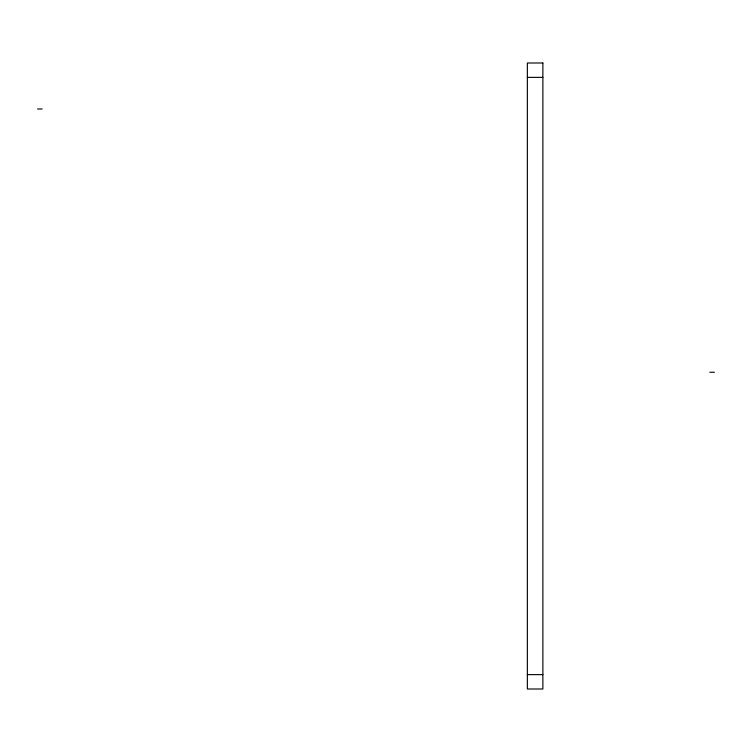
<?xml version="1.0" encoding="UTF-8"?>
<svg xmlns="http://www.w3.org/2000/svg" width="752" height="752" viewBox="0 0 752 752"><rect width="100%" height="100%" fill="white"/><g stroke="black" fill="none" stroke-linecap="round" stroke-linejoin="round"><path stroke-width="1.13" d="M527.359 77.371L542.878 77.371M37.6 108.993L42.197 108.993M709.803 372.259L714.4 372.259M527.359 674.629L542.878 674.629M542.878 62.999L527.359 62.999L527.359 689.001L542.878 689.001L542.878 62.999"/></g></svg>
